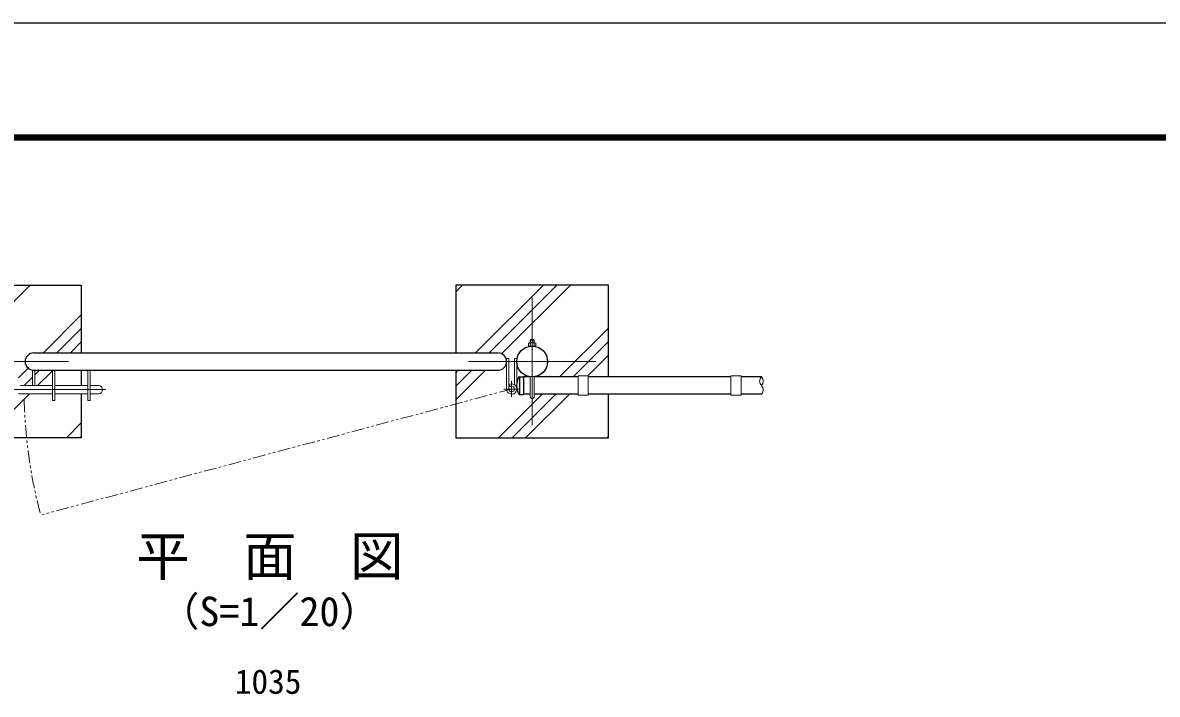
# Model space of a CAD drawing. Units: millimetres, scale not verified. Extents: x -4200 to 4200, y -2970 to 2970.
# Drawn here: x -2584 to -357, y 1652 to 2970 of the extents above; entities that cross this region are included whole.
import ezdxf
from ezdxf.enums import TextEntityAlignment as Align

# ---------------------------------------------------------------- set-up
doc = ezdxf.new("R2010")
doc.units = ezdxf.units.MM
doc.header["$LTSCALE"] = 10
for name, pattern in [('DASHED', [7.5, 6, -1.5]), ('USER1', [50.8, 31.75, -6.35, 6.35, -6.35]), ('USER2', [5, 2.5, -0.5, 0.5, -0.5, 0.5, -0.5])]:
    doc.linetypes.add(name, pattern=pattern)
for name, color, linetype, lineweight in [('0-0_D-STR1', 1, 'Continuous', 25), ('0-1_D-DCR-HCH', 7, 'Continuous', 13), ('0-3_D-STR3', 3, 'Continuous', 13), ('0-4_D-BMK', 2, 'USER1', 13), ('0-5_D-STR4', 7, 'Continuous', 25), ('0-8_D-STR-DIM', 7, 'Continuous', 13), ('0-B_D-TTL-TXT', 7, 'Continuous', 25), ('0-C_D-TTL', 7, 'Continuous', 25)]:
    doc.layers.add(name, color=color, linetype=linetype, lineweight=lineweight)
doc.styles.add('ＭＳ ゴシック', font='')
doc.styles.get('ＭＳ ゴシック').set_extended_font_data('MS Gothic')

msp = doc.modelspace()

# ---------------------------------------------------------------- linework, layer by layer
at = {"layer": '0-0_D-STR1'}
for p, q in [((-2561.98, 2322.08), (-1650.98, 2322.08)), ((-2561.98, 2288.08), (-1650.98, 2288.08)), ((-1609.06, 2275.33), (-1600.73, 2275.33)), ((-1608.73, 2275.33), (-1608.73, 2240.33)), ((-1600.73, 2275.33), (-1600.73, 2240.33)), ((-1587.73, 2274.83), (-1600.73, 2274.83)), ((-1493.73, 2274.83), (-1579.73, 2274.83)), ((-1193.73, 2274.83), (-1473.73, 2274.83)), ((-1133.73, 2274.83), (-1173.73, 2274.83)), ((-1609.06, 2240.33), (-1600.73, 2240.33)), ((-1587.73, 2240.83), (-1600.73, 2240.83)), ((-1493.73, 2240.83), (-1579.73, 2240.83)), ((-1193.73, 2240.83), (-1473.73, 2240.83)), ((-1133.73, 2240.83), (-1173.73, 2240.83))]:
    msp.add_line(p, q, dxfattribs=at)
msp.add_circle((-1583.73, 2305.08), 30.25, dxfattribs=at)
for centre, radius, start, end in [((-2561.98, 2305.08), 17, 90, 270), ((-1650.98, 2305.08), 17, 270, 90), ((-1578.5, 2257.83), 35.72, 151.52136, 208.47864), ((-1609.06, 2274.33), 1, 90, 147.70173), ((-1609.06, 2241.33), 1, 212.29827, 270)]:
    msp.add_arc(centre, radius, start, end, dxfattribs=at)
at = {"layer": '0-1_D-DCR-HCH'}
for p, q in [((-2749.54, 2274.83), (-2569.29, 2455.08)), ((-1733.73, 2442.11), (-1720.76, 2455.08)), ((-1694.66, 2322.08), (-1561.66, 2455.08)), ((-1668.14, 2322.08), (-1535.14, 2455.08)), ((-1643.63, 2320.07), (-1508.63, 2455.08)), ((-2543.19, 2322.08), (-2468.73, 2396.54)), ((-2516.67, 2322.08), (-2468.73, 2370.03)), ((-1529.78, 2274.83), (-1433.73, 2370.88)), ((-2490.16, 2322.08), (-2468.73, 2343.51)), ((-1503.26, 2274.83), (-1433.73, 2344.37)), ((-1474.75, 2276.83), (-1433.73, 2317.85)), ((-2591.89, 2273.38), (-2573.3, 2291.97)), ((-2580.92, 2257.83), (-2564.23, 2274.53)), ((-2559.73, 2279.03), (-2550.67, 2288.08)), ((-2554.41, 2257.83), (-2525.48, 2286.76)), ((-1733.73, 2229.98), (-1675.63, 2288.08)), ((-1733.73, 2256.5), (-1702.14, 2288.08)), ((-1733.73, 2283.02), (-1728.66, 2288.08)), ((-2657.16, 2155.08), (-2570.41, 2241.83)), ((-1649.53, 2155.08), (-1563.78, 2240.83)), ((-1623.01, 2155.08), (-1537.26, 2240.83)), ((-1596.5, 2155.08), (-1510.75, 2240.83)), ((-2498.06, 2155.08), (-2468.73, 2184.41)), ((-2471.54, 2155.08), (-2468.73, 2157.9)), ((-1437.4, 2155.08), (-1433.73, 2158.75))]:
    msp.add_line(p, q, dxfattribs=at)
at = {"layer": '0-3_D-STR3'}
for p, q in [((-1591.23, 2335.33), (-1591.23, 2341.13)), ((-1589.65, 2341.83), (-1578.08, 2341.83)), ((-1587.73, 2341.83), (-1587.73, 2347.26)), ((-1587.48, 2341.13), (-1587.48, 2335.33)), ((-1587.03, 2341.83), (-1587.03, 2347.96)), ((-1586.53, 2348.46), (-1580.93, 2348.46)), ((-1579.73, 2347.26), (-1580.93, 2348.46)), ((-1580.43, 2341.83), (-1580.43, 2347.96)), ((-1579.98, 2341.13), (-1579.98, 2335.33)), ((-1579.73, 2341.83), (-1579.73, 2347.26)), ((-1576.23, 2335.33), (-1576.23, 2341.13)), ((-1591.23, 2335.33), (-1576.23, 2335.33)), ((-1587.73, 2335.06), (-1587.73, 2335.33)), ((-1579.73, 2335.06), (-1579.73, 2335.33)), ((-1633.98, 2251.08), (-1633.98, 2311.08)), ((-1629.48, 2311.08), (-1633.98, 2311.08)), ((-1629.48, 2251.08), (-1629.48, 2311.08)), ((-1613.98, 2251.08), (-1613.98, 2311.08)), ((-2564.23, 2288.08), (-2564.23, 2257.83)), ((-2559.73, 2288.08), (-2564.23, 2288.08)), ((-2559.73, 2288.08), (-2559.73, 2257.83)), ((-2524.98, 2288.08), (-2524.98, 2228.83)), ((-2520.48, 2288.08), (-2520.48, 2228.83)), ((-2455.98, 2288.08), (-2455.98, 2228.83)), ((-2451.48, 2288.08), (-2451.48, 2228.83)), ((-1587.73, 2236.46), (-1587.73, 2275.1)), ((-1579.73, 2236.46), (-1579.73, 2275.1)), ((-1493.73, 2276.83), (-1493.73, 2238.83)), ((-1473.73, 2276.83), (-1493.73, 2276.83)), ((-1473.73, 2276.83), (-1473.73, 2238.83)), ((-1193.73, 2276.83), (-1193.73, 2238.83)), ((-1173.73, 2276.83), (-1193.73, 2276.83)), ((-1173.73, 2276.83), (-1173.73, 2238.83)), ((-2588.23, 2257.83), (-2524.98, 2257.83)), ((-2520.48, 2257.83), (-2455.98, 2257.83)), ((-2451.48, 2257.83), (-2434.98, 2257.83)), ((-1629.48, 2259.43), (-1626.9, 2255.74)), ((-2592.01, 2241.83), (-2524.98, 2241.83)), ((-2524.98, 2228.83), (-2520.48, 2228.83)), ((-2520.48, 2241.83), (-2455.98, 2241.83)), ((-2455.98, 2228.83), (-2451.48, 2228.83)), ((-2451.48, 2241.83), (-2434.98, 2241.83)), ((-1473.73, 2238.83), (-1493.73, 2238.83)), ((-1173.73, 2238.83), (-1193.73, 2238.83))]:
    msp.add_line(p, q, dxfattribs=at)
for points in [[(-1586.53, 2348.46), (-1587.73, 2347.26), (-1579.73, 2347.26)], [(-1618.48, 2259.7), (-1618.48, 2311.08), (-1613.98, 2311.08)]]:
    msp.add_lwpolyline(points, dxfattribs=at)
for centre, radius, start, end in [((-1589.35, 2339.03), 2.81, 48.21899, 131.78101), ((-1583.73, 2331.44), 10.39, 68.85295, 111.14705), ((-1578.1, 2338.97), 2.86, 49.0514, 130.9486), ((-2434.98, 2249.83), 8, 270, 90), ((-1623.98, 2251.08), 10, 180, 123.36701), ((-1623.98, 2251.08), 5.5, 180, 122.15304)]:
    msp.add_arc(centre, radius, start, end, dxfattribs=at)
at = {"layer": '0-3_D-STR3', "linetype": 'DASHED'}
msp.add_arc((-1583.73, 2236.46), 4, 180, 0, dxfattribs=at)
at = {"layer": '0-4_D-BMK'}
for p, q in [((-1583.73, 2430.08), (-1583.73, 2180.08)), ((-2743.73, 2305.08), (-2493.73, 2305.08)), ((-1708.73, 2305.08), (-1458.73, 2305.08)), ((-2608.79, 2249.83), (-2420.3, 2249.83)), ((-1639.51, 2251.08), (-1608.44, 2251.08)), ((-1623.98, 2235.55), (-1623.98, 2266.61))]:
    msp.add_line(p, q, dxfattribs=at)
at = {"layer": '0-4_D-BMK', "linetype": 'USER2'}
msp.add_line((-1623.98, 2251.08), (-2546.24, 2004.28), dxfattribs=at)
msp.add_arc((-1624.23, 2251.33), 956.76, 181.26933, 195, dxfattribs=at)
at = {"layer": '0-5_D-STR4'}
for p, q in [((-2468.73, 2455.08), (-2468.73, 2322.08)), ((-1733.73, 2455.08), (-1733.73, 2322.08)), ((-2468.73, 2288.08), (-2468.73, 2257.83))]:
    msp.add_line(p, q, dxfattribs=at)
for points in [[(-2768.73, 2274.83), (-2768.73, 2455.08), (-2468.73, 2455.08)], [(-1433.73, 2274.83), (-1433.73, 2455.08), (-1733.73, 2455.08)], [(-1733.73, 2288.08), (-1733.73, 2155.08), (-1433.73, 2155.08), (-1433.73, 2240.83)], [(-2468.73, 2241.83), (-2468.73, 2155.08), (-2768.73, 2155.08), (-2768.73, 2240.83)]]:
    msp.add_lwpolyline(points, dxfattribs=at)
at = {"layer": '0-8_D-STR-DIM'}
for centre, start, end in [((-1125.17, 2266.33), 135.18146, 224.81854), ((-1142.28, 2266.33), 315.18146, 44.81854), ((-1142.28, 2249.33), 315.18146, 44.81854)]:
    msp.add_arc(centre, 12.06, start, end, dxfattribs=at)
at = {"layer": '0-C_D-TTL', "color": 2}
msp.add_lwpolyline([(-4199.68, 2970.23), (4200.32, 2970.23), (4200.32, -2969.77), (-4199.68, -2969.77)], close=True, dxfattribs=at)
at = {"layer": '0-C_D-TTL'}
for points in [[(-3929.68, 2750.23), (3930.32, 2750.23), (3930.32, -2749.77), (-3929.68, -2749.77)], [(-3927.18, 2747.73), (3927.82, 2747.73), (3927.82, -2747.27), (-3927.18, -2747.27)], [(-3924.68, 2745.23), (3925.32, 2745.23), (3925.32, -2744.77), (-3924.68, -2744.77)], [(-3922.18, 2742.73), (3922.82, 2742.73), (3922.82, -2742.27), (-3922.18, -2742.27)], [(-3919.68, 2740.23), (3920.32, 2740.23), (3920.32, -2739.77), (-3919.68, -2739.77)]]:
    msp.add_lwpolyline(points, close=True, dxfattribs=at)

# ---------------------------------------------------------------- texts
at = {"layer": '0-8_D-STR-DIM', "style": 'ＭＳ ゴシック'}
msp.add_text('1035', height=48.09, dxfattribs=at).set_placement((-2167.48, 1638.34), align=Align.BOTTOM_LEFT)
at = {"layer": '0-B_D-TTL-TXT', "style": 'ＭＳ ゴシック'}
for s, height, p in [('平\u3000面\u3000図', 76.98, (-2361.12, 1861.55)), ('（S=1／20）', 57.7, (-2315.64, 1768.36))]:
    msp.add_text(s, height=height, dxfattribs=at).set_placement(p, align=Align.BOTTOM_LEFT)

doc.saveas('drawing.dxf')
